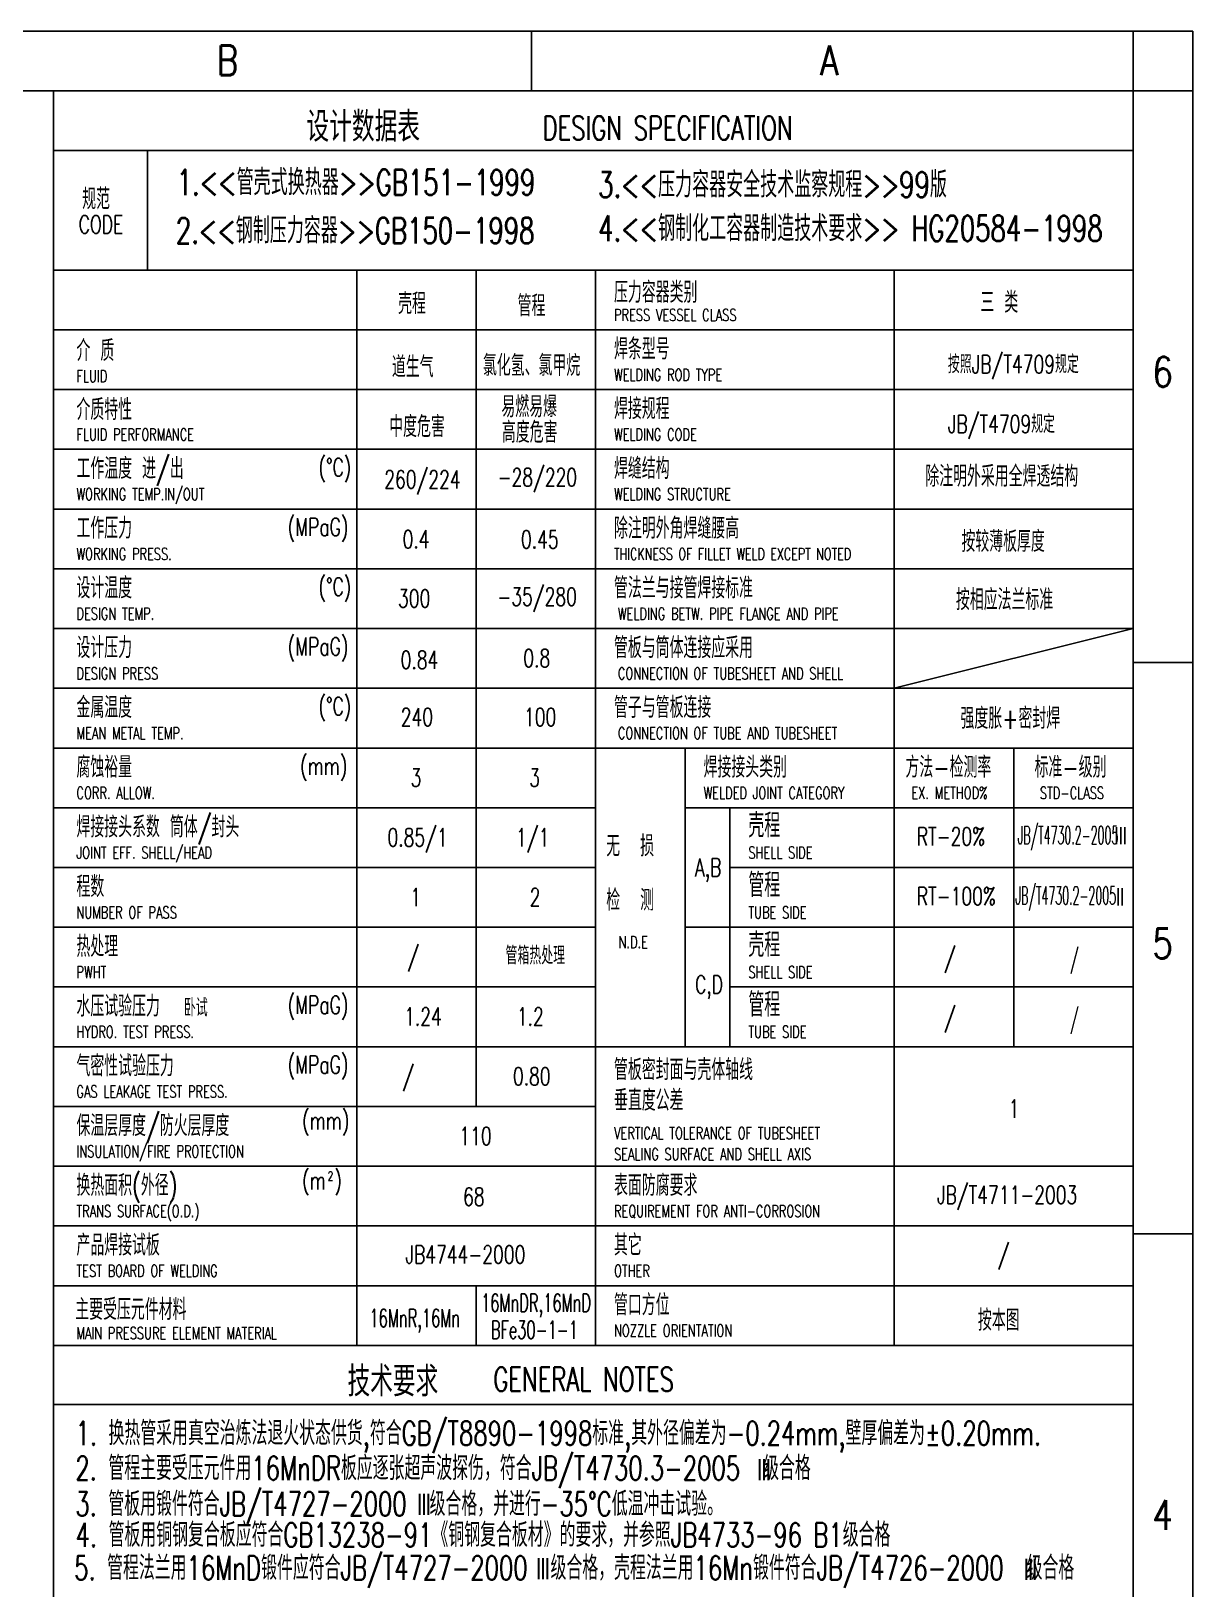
# Model space of a CAD drawing. Header units: millimetres. Extents: x -1044 to 22870, y -8556 to -3804.
# Drawn here: x 4128 to 5684, y -5890 to -3804 of the extents above; entities that cross this region are included whole.
import ezdxf
from ezdxf.enums import TextEntityAlignment as Align

# ---------------------------------------------------------------- set-up
doc = ezdxf.new("R2010")
doc.units = ezdxf.units.MM
doc.header["$LTSCALE"] = 80
doc.linetypes.add('DASHDOT-M', pattern=[36, 30, -3, 0, -3])
doc.linetypes.add('DIVIDE-M', pattern=[39, 30, -3, 0, -3, 0, -3])
for name, color, linetype in [('CDR_DWG1', 4, 'Continuous'), ('CDR_DWG3', 1, 'DASHDOT-M'), ('CDR_DWG4', 3, 'DIVIDE-M'), ('CDR_TEXT', 7, 'Continuous'), ('尺寸线', 7, 'Continuous'), ('尺寸线层', 7, 'Continuous'), ('标注线', 7, 'Continuous'), ('轮廓线', 4, 'Continuous')]:
    doc.layers.add(name, color=color, linetype=linetype)
doc.styles.add('HZ', font='ROMANS.shx', dxfattribs={"width": 0.7, "height": 3, "bigfont": 'HZ.shx'})
doc.styles.add('ROMANC', font='romanc', dxfattribs={"bigfont": 'hz'})

# ---------------------------------------------------------------- blocks, each defined once
blk = doc.blocks.new('A$C1B375470')
for q in [(18, 10692), (15138, 5346)]:
    blk.add_line((15138, 10692), q)
at = {"layer": 'CDR_DWG1', "color": 4}
for p, q in [((450, 10512), (14958, 10512)), ((14958, 10512), (14958, 180))]:
    blk.add_line(p, q, dxfattribs=at)
at = {"layer": 'CDR_DWG4', "linetype": 'Continuous'}
for p, q in [((13144.5, 10512), (13144.5, 10692)), ((14958, 10512), (14958, 10692)), ((14958, 10512), (15138, 10512)), ((14958, 8790), (15138, 8790)), ((14958, 7068), (15138, 7068))]:
    blk.add_line(p, q, dxfattribs=at)
at = {"layer": 'CDR_TEXT', "style": 'HZ', "width": 0.8}
for s, p in [('B', (12229, 10558.9)), ('A', (14042.5, 10558.9)), ('6', (15046.9, 9620.2)), ('5', (15046.9, 7898.2)), ('4', (15046.9, 6176.2))]:
    blk.add_text(s, height=90, dxfattribs=at).set_placement(p, align=Align.CENTER)

msp = doc.modelspace()

# ---------------------------------------------------------------- linework, layer by layer
at = {"layer": 'CDR_DWG1', "ltscale": 0.001}
msp.add_line((4157.33, -6934.44), (4157.33, -3884.28), dxfattribs=at)
at = {"layer": '尺寸线层'}
msp.add_line((5283.61, -4684.28), (5603.61, -4604.28), dxfattribs=at)
at = {"layer": '标注线'}
for p, q in [((4283.61, -4124.28), (4283.61, -3964.28)), ((4157.33, -4124.28), (5603.61, -4124.28)), ((4563.61, -5564.28), (4563.61, -4124.28)), ((4723.61, -5244.28), (4723.61, -4124.28)), ((4883.61, -5564.28), (4883.61, -4124.28)), ((5283.61, -5564.28), (5283.61, -4124.28)), ((4157.33, -4204.28), (5603.61, -4204.28)), ((4157.33, -4284.28), (5603.61, -4284.28)), ((4157.33, -4364.28), (5603.61, -4364.28)), ((4157.33, -4444.28), (5603.61, -4444.28)), ((4157.33, -4524.28), (5603.61, -4524.28)), ((4157.33, -4604.28), (5603.61, -4604.28)), ((4157.33, -4684.28), (5603.61, -4684.28)), ((4157.33, -4764.28), (4883.61, -4764.28)), ((4883.61, -4764.28), (5603.61, -4764.28)), ((5003.61, -5164.28), (5003.61, -4764.28)), ((5443.61, -5164.28), (5443.61, -4764.28)), ((4157.33, -4844.28), (4883.61, -4844.28)), ((5003.61, -4844.28), (5603.61, -4844.28)), ((5063.61, -5164.28), (5063.61, -4844.28)), ((4157.33, -4924.28), (4883.61, -4924.28)), ((5063.61, -4924.28), (5603.61, -4924.28)), ((4157.33, -5004.28), (4883.61, -5004.28)), ((5003.61, -5004.28), (5603.61, -5004.28)), ((5063.61, -5004.28), (5603.61, -5004.28)), ((4157.33, -5084.28), (4883.61, -5084.28)), ((5063.61, -5084.28), (5603.61, -5084.28)), ((4157.33, -5164.28), (5603.61, -5164.28)), ((4157.33, -5244.28), (4883.61, -5244.28)), ((4157.33, -5324.28), (5603.61, -5324.28)), ((4157.33, -5404.28), (5603.61, -5404.28)), ((4157.33, -5484.28), (5603.61, -5484.28)), ((4723.61, -5564.28), (4723.61, -5484.28)), ((4157.33, -5564.28), (5603.61, -5564.28)), ((4157.33, -5564.28), (5603.61, -5564.28)), ((4157.33, -5564.28), (5603.61, -5564.28))]:
    msp.add_line(p, q, dxfattribs=at)
at = {"layer": '轮廓线'}
for p, q in [((4157.33, -3964.28), (5603.61, -3964.28)), ((5603.61, -5643.37), (4157.33, -5643.37))]:
    msp.add_line(p, q, dxfattribs=at)

# ---------------------------------------------------------------- block references
at = {"layer": '尺寸线层', "xscale": 0.4444439999992937, "yscale": 0.444444000000658, "zscale": 0.444444000000034}
msp.add_blockref('A$C1B375470', (-1044.38, -8556.27), dxfattribs=at)

# ---------------------------------------------------------------- texts
at = {"layer": 'CDR_DWG3', "style": 'HZ', "width": 0.7}
for s, p in [('1.24', (4627.18, -5135.96)), ('1.2', (4778.18, -5135.96))]:
    msp.add_text(s, height=24, dxfattribs=at).set_placement(p)
at = {"layer": '尺寸线', "style": 'HZ', "width": 0.7}
for s, p in [('1. 换热管采用真空治炼法退火状态供货,符合GB/T8890-1998标准,其外径偏差为-0.24mm,壁厚偏差为%%p0.20mm.', (4187.06, -5697.88)), ('2. 管程主要受压元件用16MnDR板应逐张超声波探伤，符合JB/T4730.3-2005  级合格', (4186.86, -5744.67)), ('3. 管板用锻件符合JB/T4727-2000  级合格，并进行-35%%dC低温冲击试验。', (4186.86, -5792.54)), ('4. 管板用铜钢复合板应符合GB13238-91《铜钢复合板材》的要求，并参照JB4733-96 B1级合格', (4187.16, -5833.99)), ('5. 管程法兰用16MnD锻件应符合JB/T4727-2000  级合格，壳程法兰用16Mn锻件符合JB/T4726-2000  级合格', (4185.22, -5878.19))]:
    msp.add_text(s, height=32, dxfattribs=at).set_placement(p)
at = {"layer": '标注线'}
for s, height, style, width, p in [('设计数据表', 40, 'HZ', 0.8, (4496.38, -3952.34)), ('DESIGN SPECIFICATION ', 32, 'HZ', 0.7, (4812.57, -3950)), ('1.<<管壳式换热器>>GB151-1999', 34.2857, 'HZ', 0.7, (4322.59, -4023.83)), ('3.<<压力容器安全技术监察规程>>99版', 34.2857, 'HZ', 0.7, (4887.04, -4026.94)), ('规范', 28, 'HZ', 0.7, (4195.97, -4042.93)), ('CODE', 24, 'HZ', 0.7, (4191.22, -4075.11)), ('2.<<钢制压力容器>>GB150-1998', 34.2857, 'HZ', 0.7, (4321.44, -4088.44)), ('4.<<钢制化工容器制造技术要求>> HG20584-1998', 34.2857, 'HZ', 0.7, (4887.04, -4085.52)), ('压力容器类别', 28, 'HZ', 0.7, (4908.27, -4168.03)), (' 三 类', 28, 'HZ', 0.7, (5385.58, -4181.38)), ('壳程', 28, 'HZ', 0.7, (4619.12, -4183.12)), ('管程', 28, 'HZ', 0.7, (4779.18, -4186)), ('PRESS VESSEL CLASS', 16, 'HZ', 0.7, (4908.27, -4192.42)), ('焊条型号', 28, 'HZ', 0.7, (4908.27, -4243.92)), ('介 质', 28, 'HZ', 0.7, (4188.27, -4246.08)), ('按照JB/T4709规定', 24, 'HZ', 0.7, (5355.46, -4262.31)), ('道生气', 28, 'HZ', 0.7, (4610.79, -4267.86)), ('氯化氢、氯甲烷', 28, 'HZ', 0.7, (4732.72, -4266)), ('FLUID', 16, 'HZ', 0.7, (4188.27, -4274.37)), ('WELDING ROD TYPE', 16, 'HZ', 0.7, (4908.27, -4272.42)), ('介质特性', 28, 'HZ', 0.7, (4188.27, -4325.11)), ('易燃易爆', 28, 'HZ', 0.7, (4757.4, -4321.22)), ('焊接规程', 28, 'HZ', 0.7, (4908.27, -4323.92)), ('中度危害', 28, 'HZ', 0.7, (4607.21, -4347.86)), ('JB/T4709规定', 24, 'HZ', 0.7, (5355.46, -4342.31)), ('FLUID PERFORMANCE', 16, 'HZ', 0.7, (4188.27, -4352.42)), ('高度危害', 28, 'HZ', 0.7, (4758.12, -4355.45)), ('WELDING CODE', 16, 'HZ', 0.7, (4908.27, -4352.42)), ('工作温度 进/出', 28, 'HZ', 0.7, (4188.27, -4403.92)), ('(%%DC)', 24, 'HZ', 0.7, (4512.55, -4400.32)), ('焊缝结构', 28, 'HZ', 0.7, (4908.27, -4403.92)), ('260/224', 24, 'HZ', 0.7, (4600.61, -4416.58)), ('-28/220', 24, 'HZ', 0.7, (4752.32, -4413.68)), ('除注明外采用全焊透结构', 28, 'HZ', 0.7, (5325.22, -4414.33)), ('WORKING TEMP.IN/OUT', 16, 'HZ', 0.7, (4188.27, -4432.42)), ('WELDING STRUCTURE', 16, 'HZ', 0.7, (4908.27, -4432.42)), ('工作压力', 28, 'HZ', 0.7, (4188.27, -4483.92)), ('(MPaG)', 24, 'HZ', 0.7, (4471.23, -4480.32)), ('除注明外角焊缝腰高', 28, 'HZ', 0.7, (4908.27, -4483.92)), ('0.4', 24, 'HZ', 0.7, (4625.08, -4496.68)), ('0.45', 24, 'HZ', 0.7, (4783.67, -4496.9)), ('按较薄板厚度', 28, 'HZ', 0.7, (5373.6, -4501.66)), ('WORKING PRESS.', 16, 'HZ', 0.7, (4188.27, -4512.42)), ('THICKNESS OF FILLET WELD EXCEPT NOTED', 16, 'HZ', 0.68, (4908.27, -4512.42)), ('设计温度', 28, 'HZ', 0.7, (4188.27, -4563.92)), ('(%%DC)', 24, 'HZ', 0.7, (4512.55, -4560.32)), ('-35/280', 24, 'HZ', 0.7, (4752, -4573.68)), ('管法兰与接管焊接标准', 28, 'HZ', 0.7, (4908.27, -4563.92)), ('300', 24, 'HZ', 0.7, (4618.99, -4575.96)), ('按相应法兰标准', 28, 'HZ', 0.7, (5366.27, -4579.57)), ('DESIGN TEMP.', 16, 'HZ', 0.7, (4188.27, -4592.42)), ('WELDING BETW. PIPE FLANGE AND PIPE', 16, 'HZ', 0.7, (4913.48, -4592.42)), ('设计压力', 28, 'HZ', 0.7, (4188.27, -4643.92)), ('(MPaG)', 24, 'HZ', 0.7, (4471.23, -4640.32)), ('管板与筒体连接应采用', 28, 'HZ', 0.7, (4908.27, -4643.92)), ('0.84', 24, 'HZ', 0.7, (4622.57, -4658.24)), ('0.8', 24, 'HZ', 0.7, (4786.81, -4655.96)), ('DESIGN PRESS ', 16, 'HZ', 0.7, (4188.27, -4672.42)), ('CONNECTION OF TUBESHEET AND SHELL', 16, 'HZ', 0.7, (4913.48, -4672.42)), ('金属温度', 28, 'HZ', 0.7, (4188.27, -4723.92)), ('(%%DC)', 24, 'HZ', 0.7, (4512.55, -4720.32)), ('管子与管板连接', 28, 'HZ', 0.7, (4908.27, -4723.92)), ('240', 24, 'HZ', 0.7, (4622.62, -4734.83)), ('100', 24, 'HZ', 0.7, (4787.74, -4734.83)), ('MEAN METAL TEMP.', 16, 'HZ', 0.7, (4188.27, -4752.42)), ('CONNECTION OF TUBE AND TUBESHEET', 16, 'HZ', 0.7, (4913.48, -4752.42)), ('腐蚀裕量', 28, 'HZ', 0.7, (4188.27, -4803.92)), ('(mm)', 24, 'HZ', 0.7, (4487.87, -4800.32)), ('焊接接头类别', 28, 'HZ', 0.7, (5028.27, -4803.92)), ('方法-检测率', 28, 'HZ', 0.7, (5298.68, -4803.92)), ('标准-级别', 28, 'HZ', 0.7, (5471.57, -4803.92)), ('3', 24, 'HZ', 0.7, (4635.84, -4815.96)), ('3', 24, 'HZ', 0.7, (4794.68, -4815.96)), ('CORR. ALLOW.', 16, 'HZ', 0.7, (4188.27, -4832.42)), ('WELDED JOINT CATEGORY', 16, 'HZ', 0.7, (5028.27, -4832.42)), ('EX. METHOD%', 16, 'HZ', 0.7, (5306.59, -4832.42)), ('STD-CLASS', 16, 'HZ', 0.7, (5478.75, -4832.42)), ('焊接接头系数 筒体/封头', 28, 'HZ', 0.7, (4188.27, -4883.92)), ('壳程', 32, 'HZ', 0.7, (5088.27, -4883.92)), ('0.85/1', 24, 'HZ', 0.7, (4604.91, -4895.96)), ('1/1', 24, 'HZ', 0.7, (4777.06, -4895.96)), ('无  损', 28, 'HZ', 0.7, (4897.81, -4909.52)), ('RT-20%', 24, 'HZ', 0.7, (5313.85, -4894.64)), ('JB/T4730.2-2005', 24, 'HZ', 0.45, (5449.07, -4892.97)), ('III', 22.857, 'ROMANC', 0.7, (5578.8, -4893.15)), ('JOINT EFF. SHELL/HEAD', 16, 'HZ', 0.7, (4188.27, -4912.42)), ('SHELL SIDE', 16, 'HZ', 0.7, (5088.27, -4912.42)), ('A,B', 24, 'HZ', 0.7, (5016.93, -4936.13)), ('程数', 28, 'HZ', 0.7, (4188.27, -4963.92)), ('管程', 32, 'HZ', 0.7, (5088.27, -4963.92)), ('1', 24, 'HZ', 0.7, (4635.49, -4975.96)), ('2', 24, 'HZ', 0.7, (4795.37, -4975.96)), ('检  测', 28, 'HZ', 0.7, (4897.81, -4981.91)), ('RT-100%', 24, 'HZ', 0.7, (5313.85, -4974.64)), ('JB/T4730.2-2005', 24, 'HZ', 0.45, (5446.1, -4973.78)), ('II', 22.857, 'ROMANC', 0.7, (5580.65, -4974.95)), ('NUMBER OF PASS', 16, 'HZ', 0.7, (4188.27, -4992.42)), ('TUBE SIDE', 16, 'HZ', 0.7, (5088.27, -4992.42)), ('热处理', 28, 'HZ', 0.7, (4188.27, -5043.92)), ('/', 24, 'HZ', 0.7, (4631.49, -5055.49)), ('N.D.E', 16, 'HZ', 0.7, (4914.38, -5032.24)), ('壳程', 32, 'HZ', 0.7, (5088.27, -5043.92)), ('管箱热处理', 24, 'HZ', 0.7, (4763, -5054.1)), ('/', 24, 'HZ', 0.7, (5350.4, -5057.2)), ('/', 24, 'HZ', 0.5, (5519.14, -5058.88)), ('PWHT', 16, 'HZ', 0.7, (4188.27, -5072.42)), ('SHELL SIDE', 16, 'HZ', 0.7, (5088.27, -5072.42)), ('C,D', 24, 'HZ', 0.7, (5016.93, -5092.98)), ('管程', 32, 'HZ', 0.7, (5088.27, -5123.92)), ('水压试验压力', 28, 'HZ', 0.7, (4188.27, -5123.92)), ('卧试', 24, 'HZ', 0.7, (4332.1, -5123.92)), ('(MPaG)', 24, 'HZ', 0.7, (4471.23, -5120.32)), ('/', 24, 'HZ', 0.7, (5350.4, -5137.2)), ('/', 24, 'HZ', 0.5, (5519.14, -5138.88)), ('HYDRO. TEST PRESS.', 16, 'HZ', 0.7, (4188.27, -5152.42)), ('TUBE SIDE', 16, 'HZ', 0.7, (5088.27, -5152.42)), ('气密性试验压力', 28, 'HZ', 0.7, (4188.27, -5203.92)), ('(MPaG)', 24, 'HZ', 0.7, (4471.23, -5200.32)), ('/', 24, 'HZ', 0.7, (4625.07, -5215.96)), ('0.80', 24, 'HZ', 0.7, (4772.89, -5215.96)), ('管板密封面与壳体轴线', 28, 'HZ', 0.7, (4908.27, -5209.02)), ('GAS LEAKAGE TEST PRESS.', 16, 'HZ', 0.7, (4188.27, -5232.42)), ('垂直度公差', 28, 'HZ', 0.7, (4908.27, -5249.98)), ('1', 24, 'HZ', 0.7, (5436.83, -5259.3)), ('保温层厚度/防火层厚度', 28, 'HZ', 0.7, (4188.27, -5283.92)), ('(mm)', 24, 'HZ', 0.7, (4490.57, -5275.25)), ('110', 24, 'HZ', 0.7, (4701.13, -5295.96)), ('VERTICAL TOLERANCE OF TUBESHEET', 16, 'HZ', 0.7, (4908.27, -5288.04)), ('INSULATION/FIRE PROTECTION', 16, 'HZ', 0.7, (4188.27, -5312.42)), ('SEALING SURFACE AND SHELL AXIS', 16, 'HZ', 0.7, (4908.27, -5316.1)), ('换热面积(外径)', 28, 'HZ', 0.7, (4188.27, -5363.92)), ('(m )', 24, 'HZ', 0.7, (4490.57, -5355.25)), ('2', 12, 'HZ', 0.7, (4524.88, -5343.38)), ('表面防腐要求', 28, 'HZ', 0.7, (4908.27, -5363.92)), ('68', 24, 'HZ', 0.7, (4706.14, -5377.16)), ('JB/T4711-2003', 24, 'HZ', 0.7, (5340.86, -5374.57)), ('TRANS SURFACE(O.D.)', 16, 'HZ', 0.7, (4188.27, -5392.42)), ('REQUIREMENT FOR ANTI-CORROSION', 16, 'HZ', 0.7, (4908.27, -5392.42)), ('产品焊接试板', 28, 'HZ', 0.7, (4188.27, -5443.92)), ('其它', 28, 'HZ', 0.7, (4908.27, -5443.92)), ('JB4744-2000', 24, 'HZ', 0.7, (4628.92, -5454.57)), ('/', 24, 'HZ', 0.7, (5422.44, -5454.57)), ('TEST BOARD OF WELDING', 16, 'HZ', 0.7, (4188.27, -5472.42)), ('OTHER', 16, 'HZ', 0.7, (4908.27, -5472.42)), ('主要受压元件材料', 28, 'HZ', 0.7, (4186.68, -5530.1)), ('16MnDR,16MnD', 24, 'HZ', 0.6, (4730.18, -5519.17)), ('管口方位', 28, 'HZ', 0.7, (4908.27, -5523.92)), ('16MnR,16Mn', 24, 'HZ', 0.6, (4580.64, -5539.6)), ('按本图', 28, 'HZ', 0.7, (5395.71, -5544.39)), ('MAIN PRESSURE ELEMENT MATERIAL', 16, 'HZ', 0.7, (4188.07, -5555.82)), ('BFe30-1-1', 24, 'HZ', 0.6, (4743.43, -5555.45)), ('NOZZLE ORIENTATION', 16, 'HZ', 0.7, (4908.27, -5552.42)), ('技术要求', 40, 'HZ', 0.8, (4551.26, -5632.56)), ('GENERAL NOTES', 32, 'HZ', 0.7, (4746.7, -5625.6))]:
    msp.add_text(s, height=height, dxfattribs=dict(at, style=style, width=width)).set_placement(p)
at = {"layer": '标注线', "style": 'HZ', "width": 0.7}
msp.add_text('强度胀+密封焊', height=28, dxfattribs=at).set_placement((5439.13, -4738.49), align=Align.CENTER)
at = {"layer": '标注线', "color": 2, "style": 'ROMANC', "width": 0.6}
for p in [(5108.92, -5744.5), (4653.38, -5791.21), (4813.09, -5877.15), (5465.94, -5878.11)]:
    msp.add_text('III', height=28, dxfattribs=at).set_placement(p, align=Align.CENTER)

doc.saveas('drawing.dxf')
